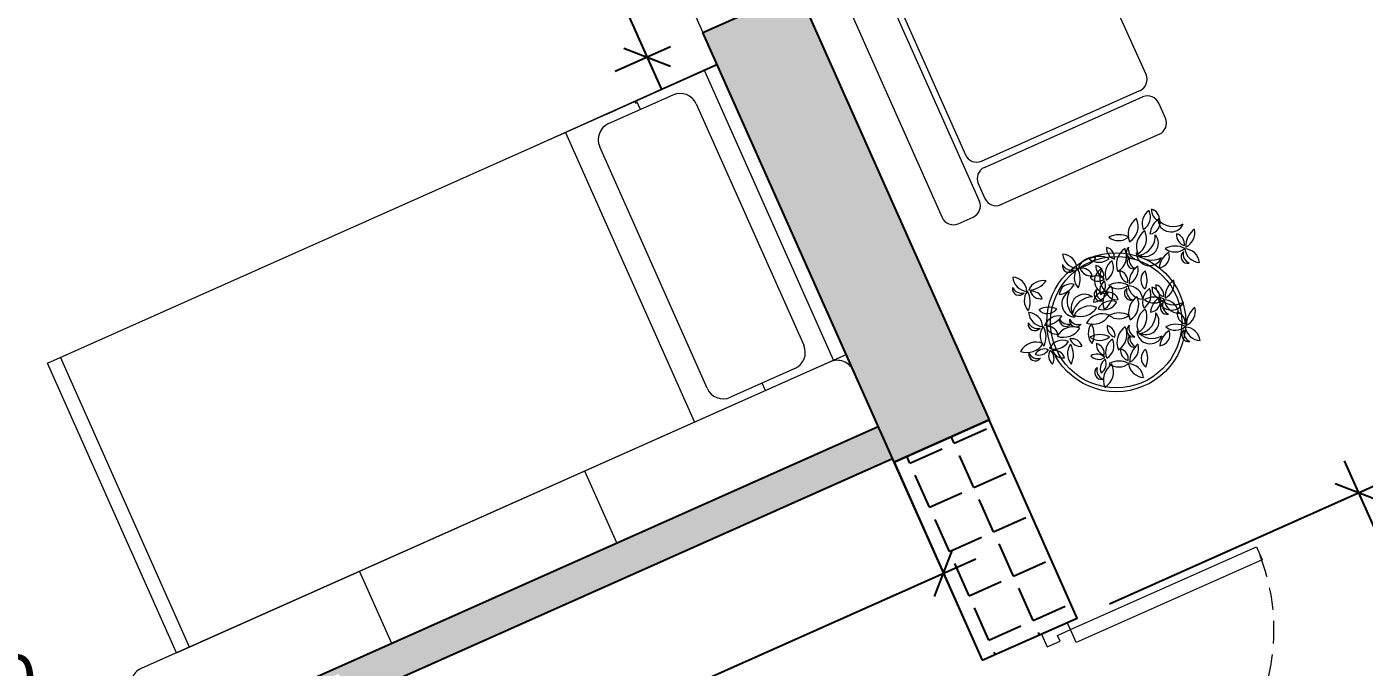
# Model space of a CAD drawing. Header units: inches. Extents: x -422522 to 22891, y -2973 to 414515.
# Drawn here: x 7347.6 to 7727.2, y 10049 to 10230.8 of the extents above; entities that cross this region are included whole.
import ezdxf

# ---------------------------------------------------------------- set-up
doc = ezdxf.new("R2010")
doc.units = ezdxf.units.IN
doc.header["$MEASUREMENT"] = 0
doc.linetypes.add('TRATTEGGIATA2', pattern=[9.525, 6.35, -3.175])
doc.layers.get('0').update_dxf_attribs({"lineweight": 25})
for name, color, linetype, lineweight in [('ARREDAMENTO', 8, 'Continuous', 18), ('INFISSI', 4, 'Continuous', 18), ('QUOTE', 6, 'Continuous', 9)]:
    doc.layers.add(name, color=color, linetype=linetype, lineweight=lineweight)
doc.styles.get("Standard").update_dxf_attribs({"font": 'Arial.ttf'})
doc.dimstyles.get("Standard").update_dxf_attribs({"dimtxt": 15, "dimasz": 10, "dimexe": 10, "dimexo": 10, "dimgap": 5, "dimtad": 2, "dimtih": 1, "dimtoh": 1, "dimdec": 0, "dimzin": 0, "dimdsep": 46, "dimtxsty": 'Standard', "dimblk": 'OBLIQUE', "dimblk1": 'OBLIQUE', "dimblk2": 'OBLIQUE', "dimcen": 0.09, "dimdle": 10, "dimadec": 0, "dimazin": 0, "dimtfac": 1, "dimtdec": 0, "dimtofl": 0, "dimtmove": 0, "dimatfit": 3, "dimldrblk": 'OBLIQUE', "dimfxl": 1, "dimtolj": 1, "dimtzin": 0, "dimarcsym": 0})

# ---------------------------------------------------------------- blocks, each defined once
blk = doc.blocks.new('_Oblique')
at = {"color": 0, "linetype": 'ByBlock', "lineweight": -2}
blk.add_line((-0.5, -0.5), (0.5, 0.5), dxfattribs=at)
blk = doc.blocks.new('*D97')
at = {"layer": 'Defpoints', "color": 0, "transparency": 16777216}
for p in [(6849.7, 10228.25), (7374.39, 9049.78), (7247.3, 8993.2)]:
    blk.add_point(p, dxfattribs=at)
at = {"layer": 'QUOTE', "color": 0, "lineweight": -2, "transparency": 16777216}
for p, q in [((6840.56, 10224.19), (6713.47, 10167.6)), ((6718.54, 10180.8), (7251.36, 8984.06)), ((7365.25, 9045.71), (7238.16, 8989.13))]:
    blk.add_line(p, q, dxfattribs=at)
at = {"layer": 'QUOTE', "color": 0, "lineweight": -2, "transparency": 16777216, "xscale": 10, "yscale": 10, "zscale": 10}
for p, rotation in [((6722.61, 10171.67), 113.9999999999798), ((7247.3, 8993.2), 293.9999999999798)]:
    blk.add_blockref('_Oblique', p, dxfattribs=dict(at, rotation=rotation))
at = {"layer": 'QUOTE', "color": 0, "transparency": 16777216, "insert": (6975.73, 9530.59), "char_height": 15, "attachment_point": 5}
blk.add_mtext('\\A1;1290', dxfattribs=at)
blk = doc.blocks.new('*D102')
at = {"layer": 'Defpoints', "color": 0, "transparency": 16777216}
for p in [(7233.37, 10143.23), (7363.01, 9915.79), (7339.32, 9905.25)]:
    blk.add_point(p, dxfattribs=at)
at = {"layer": 'QUOTE', "color": 0, "lineweight": -2, "transparency": 16777216}
for p, q in [((7252.99, 10162.91), (7367.08, 9906.66)), ((7242.5, 10147.29), (7266.19, 10157.84)), ((7348.46, 9909.32), (7372.14, 9919.86))]:
    blk.add_line(p, q, dxfattribs=at)
at = {"layer": 'QUOTE', "color": 0, "lineweight": -2, "transparency": 16777216, "xscale": 10, "yscale": 10, "zscale": 10}
for p, rotation in [((7257.05, 10153.77), 113.9999999999798), ((7363.01, 9915.79), 293.9999999999798)]:
    blk.add_blockref('_Oblique', p, dxfattribs=dict(at, rotation=rotation))
at = {"layer": 'QUOTE', "color": 0, "transparency": 16777216, "insert": (7332.89, 10044.96), "char_height": 15, "attachment_point": 5}
blk.add_mtext('\\A1;260', dxfattribs=at)
blk = doc.blocks.new('*D107')
at = {"layer": 'Defpoints', "color": 0, "transparency": 16777216}
for p in [(7593.34, 10108.19), (7607.81, 10075.7), (7379.02, 10012.77)]:
    blk.add_point(p, dxfattribs=at)
at = {"layer": 'QUOTE', "color": 0, "lineweight": -2, "transparency": 16777216}
for p, q in [((7597.41, 10099.05), (7611.87, 10066.56)), ((7384.35, 9976.21), (7616.94, 10079.76)), ((7383.09, 10003.63), (7397.56, 9971.14))]:
    blk.add_line(p, q, dxfattribs=at)
at = {"layer": 'QUOTE', "color": 0, "lineweight": -2, "transparency": 16777216, "xscale": 10, "yscale": 10, "zscale": 10}
for p, rotation in [((7607.81, 10075.7), 23.99999999997978), ((7393.49, 9980.28), 203.9999999999798)]:
    blk.add_blockref('_Oblique', p, dxfattribs=dict(at, rotation=rotation))
at = {"layer": 'QUOTE', "color": 0, "transparency": 16777216, "insert": (7508.93, 10009.38), "char_height": 15, "attachment_point": 5}
blk.add_mtext('\\A1;235', dxfattribs=at)
blk = doc.blocks.new('*D112')
at = {"layer": 'Defpoints', "color": 0, "transparency": 16777216}
for p in [(7472.6, 10379.38), (7539.48, 10229.15), (7523.72, 10222.13)]:
    blk.add_point(p, dxfattribs=at)
at = {"layer": 'QUOTE', "color": 0, "lineweight": -2, "transparency": 16777216}
for p, q in [((7452.76, 10381.49), (7527.78, 10212.99)), ((7463.46, 10375.31), (7447.69, 10368.29)), ((7530.35, 10225.08), (7514.58, 10218.06))]:
    blk.add_line(p, q, dxfattribs=at)
at = {"layer": 'QUOTE', "color": 0, "lineweight": -2, "transparency": 16777216, "xscale": 10, "yscale": 10, "zscale": 10}
for p, rotation in [((7456.83, 10372.36), 113.9999999999798), ((7523.72, 10222.13), 293.9999999999798)]:
    blk.add_blockref('_Oblique', p, dxfattribs=dict(at, rotation=rotation))
at = {"layer": 'QUOTE', "color": 0, "transparency": 16777216, "insert": (7468.18, 10287.41), "char_height": 15, "attachment_point": 5}
blk.add_mtext('\\A1;165', dxfattribs=at)
blk = doc.blocks.new('*D113')
at = {"layer": 'Defpoints', "color": 0, "transparency": 16777216}
for p in [(7645.75, 10062.97), (7774.36, 9988.87), (7695.03, 9953.55)]:
    blk.add_point(p, dxfattribs=at)
at = {"layer": 'QUOTE', "color": 0, "lineweight": -2, "transparency": 16777216}
for p, q in [((7721.48, 10107.63), (7778.42, 9979.74)), ((7654.88, 10067.04), (7734.68, 10102.56)), ((7704.16, 9957.62), (7783.49, 9992.94))]:
    blk.add_line(p, q, dxfattribs=at)
at = {"layer": 'QUOTE', "color": 0, "lineweight": -2, "transparency": 16777216, "xscale": 10, "yscale": 10, "zscale": 10}
for p, rotation in [((7725.55, 10098.5), 113.9999999999798), ((7774.36, 9988.87), 293.9999999999798)]:
    blk.add_blockref('_Oblique', p, dxfattribs=dict(at, rotation=rotation))
at = {"layer": 'QUOTE', "color": 0, "transparency": 16777216, "insert": (7772.04, 10053.52), "char_height": 15, "attachment_point": 5}
blk.add_mtext('\\A1;120', dxfattribs=at)

msp = doc.modelspace()

# ---------------------------------------------------------------- hatches: boundary and pattern name
h = msp.add_hatch(color=0)
h.dxf.hatch_style = 1
h.paths.add_polyline_path([(7566.42, 10241.14), (7539.48, 10229.15), (7593.76, 10107.24), (7620.76, 10119.26)])
h.paths.add_polyline_path([(7783.56, 9754.25), (7783.26, 9754.11), (7755.86, 9741.91), (7808.73, 9623.15), (7808.73, 9623.15), (7812.78, 9614.05), (7929.59, 9351.7), (7956.99, 9363.9), (7952.93, 9373.04), (7944.79, 9391.31)])
h = msp.add_hatch()
h.set_pattern_fill('ANGLE', color=0, scale=50, angle=24)
h.set_pattern_definition([(24, (-7764.726, -2241.842), (-5.592629, 12.56125), [10, -3.75]), (114, (-7764.726, -2241.842), (-12.56125, -5.592629), [10, -3.75])])
h.paths.add_polyline_path([(7618.58, 10050.87), (7645.75, 10062.97), (7645.75, 10062.97), (7620.76, 10119.25), (7594, 10107.34)])
h = msp.add_hatch(color=0)
h.dxf.hatch_style = 1
h.paths.add_polyline_path([(7611.53, 9621.26), (7615.6, 9612.12), (7710.83, 9611.32), (7710.84, 9612.61), (7654.69, 9612.89), (7654.73, 9619.4), (7710.9, 9619.13), (7710.91, 9620.42)])
h.paths.add_polyline_path([(7589.7, 10116.37), (7589.27, 10117.32), (7384.64, 10026.22), (7374.96, 10021.9), (7375.7, 10020.23), (7436.13, 10047.13), (7438.78, 10041.18), (7378.35, 10014.27), (7379.02, 10012.77), (7593.34, 10108.19)])

# ---------------------------------------------------------------- linework, layer by layer
at = {"lineweight": 18}
msp.add_line((7620.76, 10119.26), (7452.39, 10496.94), dxfattribs=at)
msp.add_line((7620.76, 10119.26), (7452.39, 10496.94), dxfattribs=at)
for p, q in [((7593.76, 10107.23), (7620.76, 10119.26)), ((7593.76, 10107.23), (7620.76, 10119.26)), ((7374.96, 10021.9), (7589.27, 10117.32)), ((7593.76, 10107.23), (7589.7, 10116.37)), ((7593.76, 10107.23), (7589.7, 10116.37)), ((7593.34, 10108.19), (7379.02, 10012.77)), ((7599.31, 10094.79), (7603.37, 10085.65)), ((7599.31, 10094.79), (7603.37, 10085.65))]:
    msp.add_line(p, q)
msp.add_lwpolyline([(7425.7, 10484.71), (7593.77, 10107.23)], dxfattribs=at)
for points in [[(7539.48, 10229.15), (7566.48, 10241.17), (7620.76, 10119.26), (7593.76, 10107.24)], [(7618.81, 10050.98), (7645.75, 10062.97), (7620.76, 10119.26), (7593.76, 10107.23)], [(7618.81, 10050.98), (7645.75, 10062.97), (7620.76, 10119.26), (7593.76, 10107.23)]]:
    msp.add_lwpolyline(points, close=True)
msp.add_lwpolyline([(7618.82, 10050.98), (7593.76, 10107.23)])
msp.add_lwpolyline([(7618.82, 10050.98), (7593.76, 10107.23)])
at = {"layer": 'ARREDAMENTO'}
for p, q in [((7559.56, 10284.05), (7607.38, 10176.64)), ((7665.26, 10217.22), (7645.98, 10260.53)), ((7586.35, 10252.3), (7617.95, 10181.34)), ((7594.75, 10237.72), (7614.03, 10194.4)), ((7353.57, 10135.33), (7543.59, 10219.94)), ((7489.68, 10195.95), (7543.5, 10220.12)), ((7539.93, 10218.31), (7576.54, 10136.09)), ((7543.38, 10220.4), (7567.78, 10165.59)), ((7543.59, 10219.94), (7580.19, 10137.72)), ((7512.77, 10203.29), (7531.04, 10211.42)), ((7618.61, 10192.65), (7663.51, 10212.64)), ((7619.41, 10190.85), (7664.3, 10210.84)), ((7512.27, 10206), (7515.01, 10207.22)), ((7520.19, 10209.65), (7520.46, 10209.04)), ((7521.78, 10207.3), (7520.69, 10209.74)), ((7537.65, 10208.89), (7568.15, 10140.37)), ((7670.77, 10204.86), (7668.88, 10209.08)), ((7500.5, 10200.75), (7537.1, 10118.53)), ((7624.11, 10180.29), (7669.01, 10200.28)), ((7540.75, 10128.17), (7510.24, 10196.68)), ((7617.65, 10186.27), (7619.53, 10182.05)), ((7611.96, 10174.88), (7616.19, 10176.76)), ((7390.18, 10053.12), (7580.19, 10137.72)), ((7390.18, 10053.12), (7353.57, 10135.33)), ((7393.83, 10054.74), (7357.22, 10136.96)), ((7565.62, 10133.77), (7547.35, 10125.63)), ((7557.3, 10127.52), (7556.35, 10129.64)), ((7515.06, 10084.28), (7505.98, 10104.67)), ((7442.03, 10076.2), (7451.11, 10055.81))]:
    msp.add_line(p, q, dxfattribs=at)
msp.add_lwpolyline([(7384.64, 10026.22), (7589.27, 10117.32), (7582.23, 10133.15, 0.414214), (7575.63, 10135.68), (7380.13, 10048.64, 0.414214), (7377.59, 10042.04)], format="xyb", close=True, dxfattribs=at)
for radius in [19.72, 18.63]:
    msp.add_circle((7656.81, 10146.9), radius, dxfattribs=at)
for centre, radius, start, end in [((7662.09, 10215.8), 3.47, 294, 24), ((7533.08, 10206.85), 5, 24, 114), ((7665.72, 10207.67), 3.47, 24, 114), ((7514.81, 10198.72), 5, 114, 204), ((7667.6, 10203.44), 3.47, 294, 24), ((7617.2, 10195.82), 3.47, 204, 294), ((7620.82, 10187.68), 3.47, 114, 204), ((7614.78, 10179.93), 3.47, 294, 24), ((7622.7, 10183.46), 3.47, 204, 294), ((7610.55, 10178.05), 3.47, 204, 294), ((7665.59, 10171.83), 5.42, 124.2284, 202.3817), ((7657.91, 10174.13), 5.12, 301.4354, 25.1747), ((7668.66, 10174.92), 4.52, 124.2284, 202.3817), ((7662.26, 10176.84), 4.26, 301.4354, 25.1747), ((7666.01, 10175.22), 3.26, 276.339, 20.2274), ((7672.36, 10171.3), 6.02, 123.0367, 173.5297), ((7669.95, 10178.74), 3.16, 174.7659, 252.9192), ((7666.07, 10176.13), 2.99, 351.9729, 75.7122), ((7672.35, 10176.33), 3.77, 182.8009, 336.1455), ((7673, 10179.86), 5.77, 220.0823, 298.864), ((7667.95, 10168.37), 5.42, 124.2284, 202.3817), ((7660.27, 10170.67), 5.12, 301.4354, 25.1747), ((7677.07, 10171.68), 3.16, 174.7659, 252.9192), ((7673.18, 10169.07), 2.99, 351.9729, 75.7122), ((7682.57, 10168.45), 6.02, 126.3516, 181.9077), ((7674.59, 10172.32), 4.52, 295.6808, 12.5786), ((7657.22, 10167.87), 3.16, 174.7659, 252.9192), ((7653.33, 10165.27), 2.99, 351.9729, 75.7122), ((7657.55, 10165.74), 6.02, 62.9347, 118.4908), ((7657.44, 10174.6), 4.52, 232.2639, 309.1617), ((7661.52, 10166.81), 1.88, 130.2409, 283.5855), ((7663.12, 10167.62), 2.89, 167.5224, 246.304), ((7662.14, 10171.53), 5.77, 283.4803, 2.262), ((7665.01, 10169.36), 3.77, 246.1989, 39.5434), ((7673.57, 10162.51), 6.02, 62.9347, 118.4908), ((7641.37, 10161.99), 4.26, 3.1826, 86.922), ((7646.09, 10166.72), 4.52, 185.9757, 264.1289), ((7650.29, 10160.79), 4.52, 80.108, 157.0058), ((7646.05, 10168.58), 6.02, 270.7789, 326.335), ((7652.03, 10159.6), 6.02, 62.9347, 118.4908), ((7651.92, 10168.46), 4.52, 232.2639, 309.1617), ((7658.16, 10160.61), 4.52, 124.2284, 202.3817), ((7651.76, 10162.53), 4.26, 301.4354, 25.1747), ((7662.27, 10163.34), 5.42, 124.2284, 202.3817), ((7654.59, 10165.64), 5.12, 301.4354, 25.1747), ((7661.78, 10163.94), 1.88, 130.2409, 283.5855), ((7663.38, 10164.76), 2.89, 167.5224, 246.304), ((7666.9, 10170.3), 5.77, 220.0823, 298.864), ((7666.24, 10166.77), 3.77, 182.8009, 336.1455), ((7668.64, 10165.64), 3.26, 276.339, 20.2274), ((7674.99, 10161.72), 6.02, 123.0367, 173.5297), ((7673.46, 10171.38), 4.52, 232.2639, 309.1617), ((7677.09, 10165.51), 1.88, 130.2409, 283.5855), ((7678.69, 10166.33), 2.89, 167.5224, 246.304), ((7676.21, 10163.46), 4.26, 5.7646, 89.504), ((7680.71, 10168.39), 4.52, 188.5577, 266.7109), ((7643.38, 10162.97), 1.88, 169.1011, 322.4457), ((7644.11, 10164.61), 2.89, 206.3826, 285.1642), ((7649.41, 10159.62), 4.52, 143.5249, 220.4227), ((7640.55, 10159.32), 6.02, 334.1958, 29.7519), ((7647.12, 10159.24), 2.99, 16.9744, 100.7137), ((7649.54, 10163.24), 3.16, 199.7674, 277.9207), ((7654.41, 10158.74), 3.77, 116.5411, 269.8857), ((7654.17, 10162.77), 3.16, 174.7659, 252.9192), ((7650.28, 10160.16), 2.99, 351.9729, 75.7122), ((7657.9, 10159.56), 5.77, 153.8226, 232.6043), ((7660.98, 10161.23), 3.16, 174.7659, 252.9192), ((7657.09, 10158.63), 2.99, 351.9729, 75.7122), ((7666.48, 10158), 6.02, 126.3516, 181.9077), ((7658.5, 10161.87), 4.52, 295.6808, 12.5786), ((7667.02, 10158.95), 3.26, 128.323, 232.2114), ((7659.56, 10158.92), 6.02, 335.0207, 25.5137), ((7629.21, 10156.43), 1.88, 169.1011, 322.4457), ((7629.95, 10158.07), 2.89, 206.3826, 285.1642), ((7627.2, 10155.45), 4.26, 3.1826, 86.922), ((7631.92, 10160.18), 4.52, 185.9757, 264.1289), ((7636.13, 10154.25), 4.52, 80.108, 157.0058), ((7631.89, 10162.04), 6.02, 270.7789, 326.335), ((7643.9, 10154.54), 3.26, 72.4592, 176.3476), ((7639.69, 10160.69), 6.02, 279.1569, 329.6499), ((7651.1, 10156.92), 3.16, 44.0036, 122.1569), ((7651.67, 10161.56), 2.99, 221.2106, 304.9499), ((7655.29, 10155.98), 3.16, 124.2284, 202.3817), ((7650.81, 10157.32), 2.99, 301.4354, 25.1747), ((7658.44, 10152.7), 5.42, 124.2284, 202.3817), ((7650.76, 10155.01), 5.12, 301.4354, 25.1747), ((7657.48, 10152.07), 6.02, 62.9347, 118.4908), ((7657.37, 10160.93), 4.52, 232.2639, 309.1617), ((7660.12, 10153.01), 4.26, 5.7646, 89.504), ((7664.62, 10157.95), 4.52, 188.5577, 266.7109), ((7670.11, 10156.54), 3.16, 174.7659, 252.9192), ((7666.22, 10153.94), 2.99, 351.9729, 75.7122), ((7671.2, 10157.22), 3.16, 174.7659, 252.9192), ((7667.31, 10154.62), 2.99, 351.9729, 75.7122), ((7676.7, 10153.99), 6.02, 126.3516, 181.9077), ((7668.72, 10157.86), 4.52, 295.6808, 12.5786), ((7635.24, 10153.08), 4.52, 143.5249, 220.4227), ((7626.38, 10152.78), 6.02, 334.1958, 29.7519), ((7632.95, 10152.7), 2.99, 16.9744, 100.7137), ((7635.37, 10156.7), 3.16, 199.7674, 277.9207), ((7645.14, 10152.2), 3.77, 116.5411, 269.8857), ((7648.64, 10153.02), 5.77, 153.8226, 232.6043), ((7647.79, 10151.09), 3.77, 53.1432, 206.4877), ((7650.09, 10148.33), 5.77, 90.4246, 169.2063), ((7653.59, 10152.36), 3.26, 72.4592, 176.3476), ((7649.38, 10158.52), 6.02, 279.1569, 329.6499), ((7652.42, 10154.81), 1.88, 130.2409, 283.5855), ((7654.02, 10155.62), 2.89, 167.5224, 246.304), ((7655.39, 10148.69), 4.26, 67.5119, 151.2512), ((7654.5, 10152.46), 2.99, 16.9744, 100.7137), ((7656.92, 10156.46), 3.16, 199.7674, 277.9207), ((7661, 10155.07), 1.88, 130.2409, 283.5855), ((7662.6, 10155.88), 2.89, 167.5224, 246.304), ((7665.75, 10149.63), 5.42, 124.2284, 202.3817), ((7658.07, 10151.93), 5.12, 301.4354, 25.1747), ((7668.82, 10152.72), 4.52, 124.2284, 202.3817), ((7662.42, 10154.64), 4.26, 301.4354, 25.1747), ((7667.7, 10148.06), 6.02, 62.9347, 118.4908), ((7667.59, 10156.92), 4.52, 232.2639, 309.1617), ((7666.17, 10153.02), 3.26, 276.339, 20.2274), ((7672.52, 10149.1), 6.02, 123.0367, 173.5297), ((7673.16, 10157.67), 5.77, 220.0823, 298.864), ((7672.5, 10154.13), 3.77, 182.8009, 336.1455), ((7670.34, 10149), 4.26, 5.7646, 89.504), ((7674.84, 10153.94), 4.52, 188.5577, 266.7109), ((7631.68, 10145.43), 4.26, 3.1826, 86.922), ((7636.41, 10150.16), 4.52, 185.9757, 264.1289), ((7637.61, 10145.15), 6.02, 67.1729, 117.6659), ((7637.3, 10152.61), 3.26, 220.4752, 324.3636), ((7649.32, 10146.41), 5.12, 67.5119, 151.2512), ((7646.66, 10153.98), 5.42, 250.3049, 328.4582), ((7652.88, 10144.22), 5.12, 67.5119, 151.2512), ((7653.17, 10155), 4.52, 250.3049, 328.4582), ((7657.7, 10143.54), 6.02, 62.9347, 118.4908), ((7668.11, 10146.17), 5.42, 124.2284, 202.3817), ((7660.43, 10148.47), 5.12, 301.4354, 25.1747), ((7662.3, 10149.33), 5.77, 283.4803, 2.262), ((7665.17, 10147.16), 3.77, 246.1989, 39.5434), ((7671.22, 10151.05), 1.88, 130.2409, 283.5855), ((7672.82, 10151.87), 2.89, 167.5224, 246.304), ((7677.23, 10149.48), 3.16, 174.7659, 252.9192), ((7673.34, 10146.88), 2.99, 351.9729, 75.7122), ((7674.75, 10150.12), 4.52, 295.6808, 12.5786), ((7682.72, 10146.25), 6.02, 126.3516, 181.9077), ((7633.7, 10146.41), 1.88, 169.1011, 322.4457), ((7634.43, 10148.05), 2.89, 206.3826, 285.1642), ((7639.73, 10143.06), 4.52, 143.5249, 220.4227), ((7630.87, 10142.75), 6.02, 334.1958, 29.7519), ((7640.61, 10144.23), 4.52, 80.108, 157.0058), ((7636.37, 10152.02), 6.02, 270.7789, 326.335), ((7637.44, 10142.68), 2.99, 16.9744, 100.7137), ((7639.86, 10146.68), 3.16, 199.7674, 277.9207), ((7644.56, 10140.51), 5.12, 67.5119, 151.2512), ((7642.53, 10147.6), 1.88, 169.1011, 322.4457), ((7643.26, 10149.24), 2.89, 206.3826, 285.1642), ((7645.4, 10147.48), 1.88, 169.1011, 322.4457), ((7646.14, 10149.12), 2.89, 206.3826, 285.1642), ((7650.22, 10151.78), 5.42, 250.3049, 328.4582), ((7653.38, 10143.77), 4.52, 143.5249, 220.4227), ((7644.52, 10143.46), 6.02, 334.1958, 29.7519), ((7657.38, 10145.67), 3.16, 174.7659, 252.9192), ((7653.49, 10143.07), 2.99, 351.9729, 75.7122), ((7657.59, 10152.41), 4.52, 232.2639, 309.1617), ((7662.43, 10141.14), 5.42, 124.2284, 202.3817), ((7654.75, 10143.45), 5.12, 301.4354, 25.1747), ((7661.68, 10144.61), 1.88, 130.2409, 283.5855), ((7663.28, 10145.42), 2.89, 167.5224, 246.304), ((7673.73, 10140.32), 6.02, 62.9347, 118.4908), ((7673.62, 10149.18), 4.52, 232.2639, 309.1617), ((7676.36, 10141.26), 4.26, 5.7646, 89.504), ((7680.87, 10146.2), 4.52, 188.5577, 266.7109), ((7641.59, 10137.53), 4.26, 67.5119, 151.2512), ((7641.9, 10148.07), 5.42, 250.3049, 328.4582), ((7644.24, 10139.23), 2.99, 16.9744, 100.7137), ((7646.66, 10143.23), 3.16, 199.7674, 277.9207), ((7652.19, 10137.4), 6.02, 62.9347, 118.4908), ((7652.08, 10146.27), 4.52, 232.2639, 309.1617), ((7658.31, 10138.42), 4.52, 124.2284, 202.3817), ((7651.91, 10140.34), 4.26, 301.4354, 25.1747), ((7661.94, 10141.75), 1.88, 130.2409, 283.5855), ((7663.54, 10142.56), 2.89, 167.5224, 246.304), ((7667.06, 10148.11), 5.77, 220.0823, 298.864), ((7666.4, 10144.57), 3.77, 182.8009, 336.1455), ((7668.8, 10143.44), 3.26, 276.339, 20.2274), ((7675.14, 10139.52), 6.02, 123.0367, 173.5297), ((7677.25, 10143.32), 1.88, 130.2409, 283.5855), ((7678.85, 10144.13), 2.89, 167.5224, 246.304), ((7563.58, 10138.34), 5, 294, 24), ((7634.12, 10136.18), 5.12, 67.5119, 151.2512), ((7631.45, 10143.74), 5.42, 250.3049, 328.4582), ((7633.84, 10137.83), 1.88, 169.1011, 322.4457), ((7634.58, 10139.47), 2.89, 206.3826, 285.1642), ((7636.43, 10136.34), 2.99, 67.5119, 151.2512), ((7634.88, 10140.75), 3.16, 250.3049, 328.4582), ((7640.62, 10137.39), 2.99, 147.7367, 231.476), ((7639.37, 10143.83), 4.52, 250.3049, 328.4582), ((7636.01, 10136.61), 3.16, 330.5297, 48.683), ((7639.29, 10135.94), 2.99, 16.9744, 100.7137), ((7641.71, 10139.94), 3.16, 199.7674, 277.9207), ((7647.5, 10137.97), 4.52, 143.5249, 220.4227), ((7638.64, 10137.66), 6.02, 334.1958, 29.7519), ((7651.26, 10134.72), 3.16, 44.0036, 122.1569), ((7654.32, 10140.57), 3.16, 174.7659, 252.9192), ((7650.44, 10137.97), 2.99, 351.9729, 75.7122), ((7661.14, 10139.04), 3.16, 174.7659, 252.9192), ((7657.25, 10136.43), 2.99, 351.9729, 75.7122), ((7658.66, 10139.68), 4.52, 295.6808, 12.5786), ((7666.64, 10135.81), 6.02, 126.3516, 181.9077), ((7667.18, 10136.76), 3.26, 128.323, 232.2114), ((7659.72, 10136.72), 6.02, 335.0207, 25.5137), ((7651.82, 10139.37), 2.99, 221.2106, 304.9499), ((7652.58, 10132.61), 1.88, 130.2409, 283.5855), ((7654.18, 10133.43), 2.89, 167.5224, 246.304), ((7655.45, 10133.78), 3.16, 124.2284, 202.3817), ((7650.97, 10135.13), 2.99, 301.4354, 25.1747), ((7658.6, 10130.51), 5.42, 124.2284, 202.3817), ((7650.92, 10132.81), 5.12, 301.4354, 25.1747), ((7657.64, 10129.87), 6.02, 62.9347, 118.4908), ((7657.53, 10138.74), 4.52, 232.2639, 309.1617), ((7660.27, 10130.81), 4.26, 5.7646, 89.504), ((7664.78, 10135.75), 4.52, 188.5577, 266.7109), ((7545.31, 10130.2), 5, 204, 294)]:
    msp.add_arc(centre, radius, start, end, dxfattribs=at)
at = {"layer": 'INFISSI'}
msp.add_lwpolyline([(7645.42, 10056.01), (7643.8, 10059.67), (7696.58, 10083.17), (7698.21, 10079.51)], close=True, dxfattribs=at)
at = {"layer": 'INFISSI', "color": 4, "lineweight": 0}
msp.add_lwpolyline([(7643.8, 10059.67), (7642.89, 10061.7), (7635.58, 10058.44), (7637.21, 10054.79), (7640.87, 10056.42), (7640.14, 10058.04), (7643.8, 10059.67)], dxfattribs=at)
at = {"layer": 'INFISSI', "linetype": 'TRATTEGGIATA2'}
msp.add_arc((7643.8, 10059.67), 57.78, 290.0302, 24, dxfattribs=at)

# ---------------------------------------------------------------- dimensions: what is measured, and where the dimension line sits
at = {"layer": 'QUOTE'}
dim = msp.add_linear_dim(base=(7523.72, 10222.13), p1=(7472.6, 10379.38), p2=(7539.48, 10229.15), angle=114, text='165', dimstyle='Standard', dxfattribs=at)
dim.commit()
dim.dimension.update_dxf_attribs({"geometry": '*D112', "text_midpoint": (7468.18, 10287.41)})
dim = msp.add_linear_dim(base=(7247.3, 8993.2), p1=(6849.7, 10228.25), p2=(7374.39, 9049.78), angle=114, dimstyle='Standard', dxfattribs=at)
dim.commit()
dim.dimension.update_dxf_attribs({"geometry": '*D97', "text_midpoint": (7002.69, 9542.59), "dimtype": 160})
for base, p1, p2, angle, picture, middle in [((7363.01, 9915.79), (7233.37, 10143.23), (7339.32, 9905.25), 114, '*D102', (7332.89, 10044.96)), ((7607.81, 10075.7), (7379.02, 10012.77), (7593.34, 10108.19), 24, '*D107', (7508.93, 10009.38)), ((7774.36, 9988.87), (7645.75, 10062.97), (7695.03, 9953.55), 114, '*D113', (7772.04, 10053.52))]:
    dim = msp.add_linear_dim(base=base, p1=p1, p2=p2, angle=angle, dimstyle='Standard', dxfattribs=at)
    dim.commit()
    dim.dimension.update_dxf_attribs({"geometry": picture, "text_midpoint": middle})

doc.saveas('drawing.dxf')
